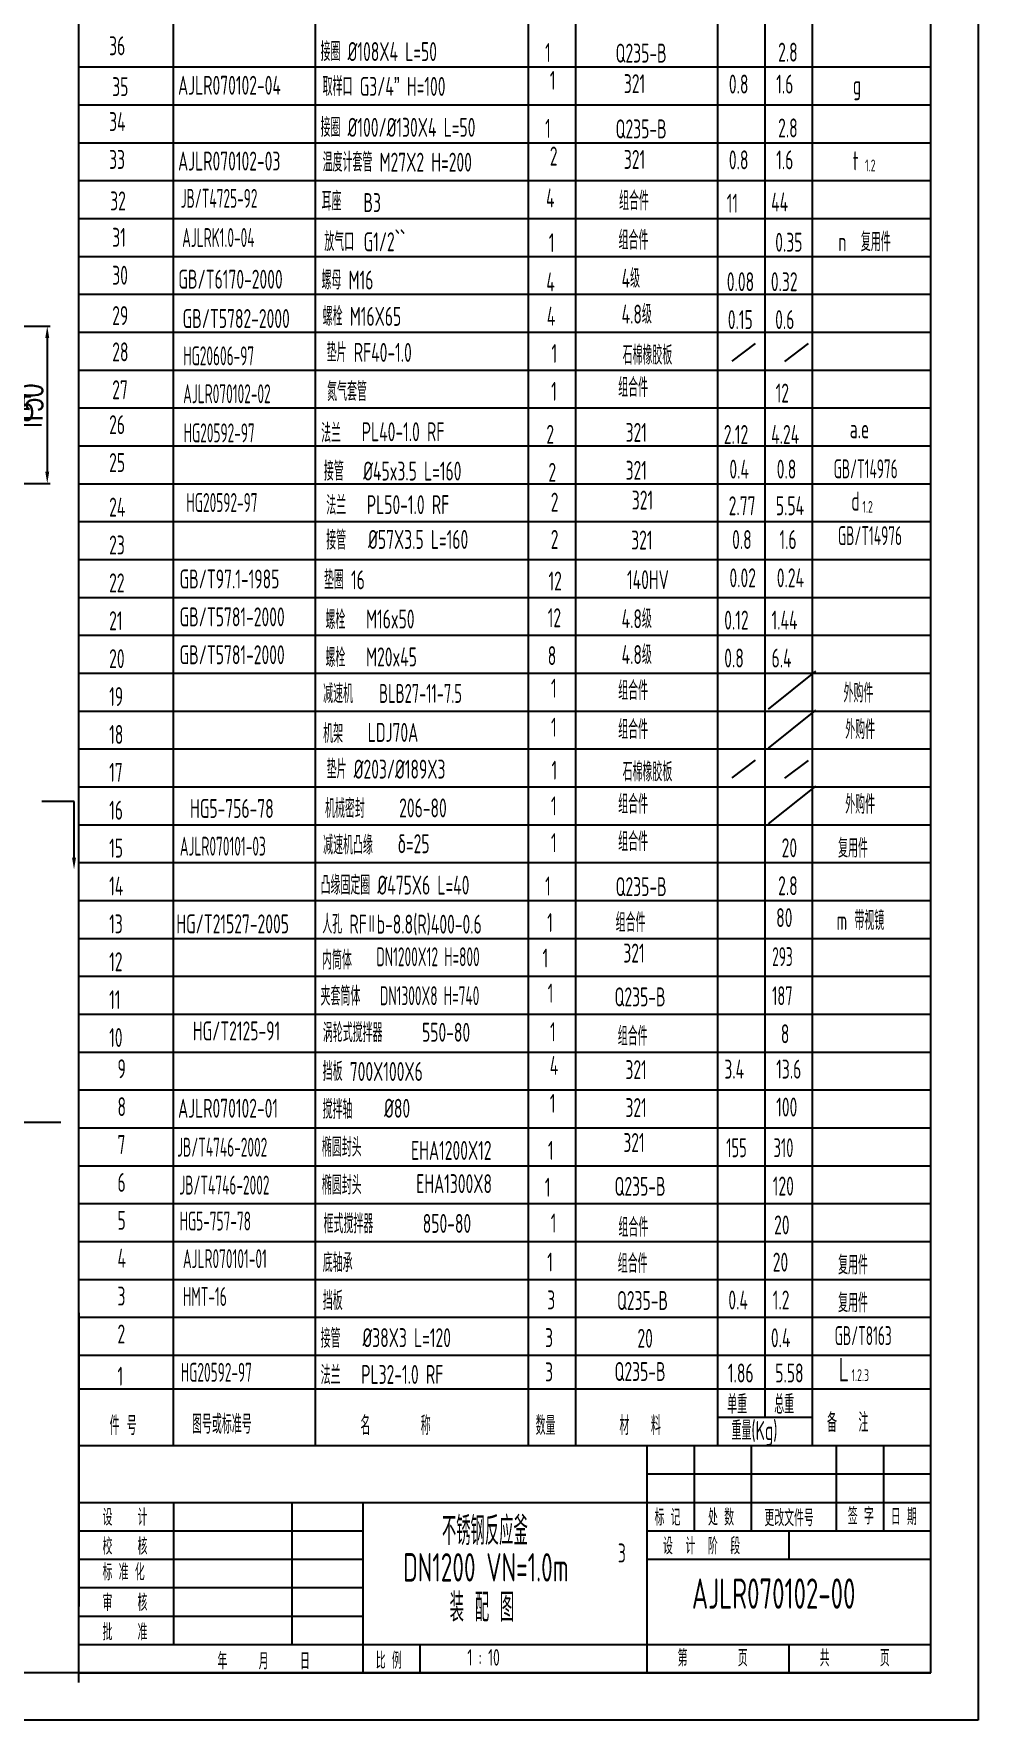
# Model space of a CAD drawing. Extents: x 174 to 768, y -773 to 68.
# Drawn here: x 568.7 to 768.3, y -772.7 to -416.6 of the extents above; entities that cross this region are included whole.
import ezdxf
from ezdxf.enums import TextEntityAlignment as Align

# ---------------------------------------------------------------- set-up
doc = ezdxf.new("R2010")
doc.units = 0
doc.header["$MEASUREMENT"] = 0
doc.layers.get('DEFPOINTS').update_dxf_attribs({"linetype": 'CONTINUOUS', "lineweight": 30})
doc.layers.add('DIM', color=7, linetype='CONTINUOUS')
doc.styles.add('HZ5', font='romans.shx', dxfattribs={"width": 0.7, "height": 5, "bigfont": 'hztxt.shx'})
doc.styles.add('J_BigFont', font='gbenor.shx', dxfattribs={"bigfont": 'gbcbig.shx'})
doc.dimstyles.new('机械制图iso', dxfattribs={"dimscale": 0, "dimtxt": 0.18, "dimasz": 2.5, "dimexe": 0.625, "dimexo": 0.625, "dimgap": 1, "dimtad": 1, "dimdec": 4, "dimzin": 0, "dimdsep": 46, "dimtxsty": 'HZ5', "dimcen": 0, "dimadec": 0, "dimazin": 0, "dimtfac": 1, "dimtdec": 4, "dimtmove": 0, "dimatfit": 2, "dimfxl": 0, "dimtolj": 1, "dimtzin": 0, "dimarcsym": 0})

# ---------------------------------------------------------------- blocks, each defined once
blk = doc.blocks.new('*D166')
at = {"layer": 'DEFPOINTS', "color": 0}
for p in [(527.55, -494.27), (545.35, -494.27), (545.35, -499.17)]:
    blk.add_point(p, dxfattribs=at)
at = {"layer": 'DIM', "color": 0, "lineweight": -2}
for p, q in [((527.55, -494.9), (527.55, -499.79)), ((545.35, -494.9), (545.35, -499.79)), ((530.05, -499.17), (542.85, -499.17)), ((545.35, -499.17), (570.35, -499.17))]:
    blk.add_line(p, q, dxfattribs=at)
at = {"layer": 'DIM', "color": 0}
for points in [[(530.05, -498.75), (530.05, -499.59), (527.55, -499.17)], [(542.85, -498.75), (542.85, -499.59), (545.35, -499.17)]]:
    blk.add_solid(points, dxfattribs=at)
at = {"layer": 'DIM', "color": 0, "insert": (559.1, -495.67), "char_height": 5, "attachment_point": 5, "style": 'HZ5'}
blk.add_mtext('\\A1;%%c45X3.5', dxfattribs=at)
blk = doc.blocks.new('*D170')
at = {"layer": 'DEFPOINTS', "color": 0}
for p in [(528.66, -643.53), (543.1, -649.44)]:
    blk.add_point(p, dxfattribs=at)
at = {"layer": 'DIM', "color": 0, "lineweight": -2}
for p, q in [((530.97, -644.47), (540.78, -648.49)), ((543.1, -649.44), (566.23, -658.92))]:
    blk.add_line(p, q, dxfattribs=at)
at = {"layer": 'DIM', "color": 0}
for points in [[(531.13, -644.09), (530.82, -644.86), (528.66, -643.53)], [(540.94, -648.11), (540.63, -648.88), (543.1, -649.44)]]:
    blk.add_solid(points, dxfattribs=at)
at = {"layer": 'DIM', "color": 0, "insert": (557.15, -651.42), "char_height": 5, "attachment_point": 5, "rotation": 337.7219, "style": 'HZ5'}
blk.add_mtext('\\A1;%%C45X3.5', dxfattribs=at)
blk = doc.blocks.new('*D172')
at = {"layer": 'DEFPOINTS', "color": 0}
for p in [(549.94, -478.32), (536.45, -511.52), (571.56, -511.52)]:
    blk.add_point(p, dxfattribs=at)
at = {"layer": 'DIM', "color": 0, "lineweight": -2}
for p, q in [((550.57, -478.32), (572.19, -478.32)), ((571.56, -480.82), (571.56, -509.02)), ((537.08, -511.52), (572.19, -511.52))]:
    blk.add_line(p, q, dxfattribs=at)
at = {"layer": 'DIM', "color": 0}
for points in [[(571.14, -480.82), (571.98, -480.82), (571.56, -478.32)], [(571.14, -509.02), (571.98, -509.02), (571.56, -511.52)]]:
    blk.add_solid(points, dxfattribs=at)
at = {"layer": 'DIM', "color": 0, "insert": (568.06, -494.92), "char_height": 5, "attachment_point": 5, "rotation": 90, "style": 'HZ5'}
blk.add_mtext('\\A1;150', dxfattribs=at)

msp = doc.modelspace()

# ---------------------------------------------------------------- linework, layer by layer
at = {"layer": 'DIM'}
for p, q in [((768.25028, 68.32419), (768.25028, -772.67581)), ((758.25028, -762.67581), (758.25028, 58.32419)), ((578.25028, -455.57209), (578.25028, -351.57209)), ((598.25028, -714.67581), (598.25028, -351.57209)), ((628.25028, -714.67581), (628.25028, -351.57209)), ((673.25028, -714.67581), (673.25028, -351.57209)), ((683.25028, -714.67581), (683.25028, -351.57209)), ((713.25028, -714.67581), (713.25028, -351.57209)), ((723.25028, -708.67581), (723.25028, -351.57209)), ((733.25028, -714.67581), (733.25028, -351.57209)), ((578.25028, -423.57209), (758.25028, -423.57209)), ((578.25028, -431.57209), (758.25028, -431.57209)), ((578.25028, -439.57209), (758.25028, -439.57209)), ((578.25028, -447.57209), (758.25028, -447.57209)), ((578.25028, -455.57209), (758.25028, -455.57209)), ((578.25028, -764.67581), (578.25028, -455.57209)), ((578.25028, -463.57209), (758.25028, -463.57209)), ((578.25028, -471.57209), (758.25028, -471.57209)), ((578.25028, -479.57209), (758.25028, -479.57209)), ((716.26563, -485.71283), (721.20415, -481.97801)), ((727.3852, -485.76086), (732.35953, -481.98764)), ((578.25028, -487.57209), (758.25028, -487.57209)), ((578.25028, -495.57209), (758.25028, -495.57209)), ((578.25028, -503.57209), (758.25028, -503.57209)), ((578.25028, -511.57209), (758.25028, -511.57209)), ((578.25028, -519.57209), (758.25028, -519.57209)), ((578.25028, -527.57209), (758.25028, -527.57209)), ((578.25028, -535.57209), (758.25028, -535.57209)), ((578.25028, -543.57209), (758.25028, -543.57209)), ((578.25028, -551.57209), (758.25028, -551.57209)), ((723.957, -559.18878), (733.957, -551.18878)), ((578.25028, -559.57209), (758.25028, -559.57209)), ((723.957, -567.41655), (733.957, -559.41655)), ((578.25028, -567.57209), (758.25028, -567.57209)), ((716.26563, -573.71283), (721.20415, -569.97801)), ((727.3852, -573.76086), (732.35953, -569.98764)), ((578.25028, -575.57209), (758.25028, -575.57209)), ((723.957, -583.41655), (733.957, -575.41655)), ((577.21441, -578.68585), (570.4256, -578.68585)), ((577.21441, -590.55685), (577.21441, -578.68585)), ((578.25028, -583.57209), (758.25028, -583.57209)), ((578.25028, -591.57209), (758.25028, -591.57209)), ((578.25028, -599.57209), (758.25028, -599.57209)), ((578.25028, -607.57209), (758.25028, -607.57209)), ((578.25028, -615.57209), (758.25028, -615.57209)), ((578.25028, -623.57209), (758.25028, -623.57209)), ((578.25028, -631.57209), (758.25028, -631.57209)), ((578.25028, -639.57209), (758.25028, -639.57209)), ((574.45809, -646.48413), (526.23782, -646.48413)), ((578.25028, -647.57209), (758.25028, -647.57209)), ((578.25028, -655.57209), (758.25028, -655.57209)), ((578.25028, -663.57209), (758.25028, -663.57209)), ((578.25028, -671.57209), (758.25028, -671.57209)), ((578.25028, -679.57209), (758.25028, -679.57209)), ((578.25028, -686.67581), (578.25028, -748.67581)), ((578.25028, -687.57209), (758.25028, -687.57209)), ((578.25028, -695.57209), (758.25028, -695.57209)), ((578.25028, -702.67581), (758.25028, -702.67581)), ((713.25028, -708.67581), (733.25028, -708.67581)), ((578.25028, -714.67581), (758.25028, -714.67581)), ((698.25028, -714.67581), (698.25028, -762.67581)), ((708.25028, -714.67581), (708.25028, -732.67581)), ((720.25028, -714.67581), (720.25028, -732.67581)), ((738.25028, -714.67581), (738.25028, -732.67581)), ((748.25028, -714.67581), (748.25028, -732.67581)), ((698.25028, -720.67581), (758.25028, -720.67581)), ((578.25028, -726.67581), (758.25028, -726.67581)), ((598.25028, -726.67581), (598.25028, -756.67581)), ((623.25028, -726.67581), (623.25028, -756.67581)), ((638.25028, -726.67581), (638.25028, -762.67581)), ((578.25028, -732.67581), (638.25028, -732.67581)), ((698.25028, -732.67581), (758.25028, -732.67581)), ((728.25028, -732.67581), (728.25028, -738.67581)), ((578.25028, -738.67581), (638.25028, -738.67581)), ((698.25028, -738.67581), (758.25028, -738.67581)), ((578.25028, -744.67581), (638.25028, -744.67581)), ((578.25028, -750.67581), (638.25028, -750.67581)), ((578.25028, -756.67581), (758.25028, -756.67581)), ((650.25028, -756.67581), (650.25028, -762.67581)), ((728.25028, -756.67581), (728.25028, -762.67581)), ((758.25028, -762.67581), (199.25028, -762.67581)), ((578.25028, -762.67581), (758.25028, -762.67581)), ((768.25028, -772.67581), (174.25028, -772.67581))]:
    msp.add_line(p, q, dxfattribs=at)
msp.add_solid([(577.63108, -590.55685), (576.79775, -590.55685), (577.21441, -593.05685)], dxfattribs=at)

# ---------------------------------------------------------------- texts
at = {"layer": 'DIM', "style": 'J_BigFont'}
for s, height, width, p in [('36', 4, 0.7, (584.63335, -421.11363)), ('接圈 %%C108X4 L=50', 4, 0.7, (629.29871, -422.33244)), ('1', 4, 0.7, (676.7347, -422.54121)), ('Q235-B', 4, 0.7, (691.6287, -422.65716)), ('2.8', 4, 0.7, (725.96137, -422.45586)), ('35', 4, 0.7, (585.28513, -429.74238)), ('AJLR070102-04', 4, 0.7, (599.18895, -429.4467)), ('取样口 G3/4” H=100', 4, 0.7, (629.74333, -429.68631)), ('1', 4, 0.7, (677.72981, -428.40183)), ('321', 4, 0.7, (693.37724, -429.10794)), ('0.8', 4, 0.7, (715.55552, -429.19594)), ('1.6', 4, 0.7, (725.55552, -429.19594)), ('g', 4, 0.7, (741.73651, -429.39281)), ('34', 4, 0.7, (584.63335, -437.11363)), ('接圈 %%C100/%%C130X4 L=50', 4, 0.7, (629.29871, -438.33244)), ('2.8', 4, 0.7, (725.96137, -438.45586)), ('1', 4, 0.7, (676.7347, -438.54121)), ('Q235-B', 4, 0.7, (691.6287, -438.65716)), ('33', 4, 0.7, (584.63335, -445.11363)), ('AJLR070102-03', 4, 0.7, (599.18895, -445.4467)), ('温度计套管 M27X2 H=200', 4, 0.7, (629.74333, -445.68631)), ('2', 4, 0.7, (677.72981, -444.40183)), ('321', 4, 0.7, (693.37724, -445.10794)), ('0.8', 4, 0.7, (715.55552, -445.19594)), ('1.6', 4, 0.7, (725.55552, -445.19594)), ('t', 4, 0.7, (741.73651, -445.39281)), ('1.2', 2.5, 0.7, (744.33079, -445.62629)), ('32', 4, 0.7, (584.85857, -453.86304)), ('JB/T4725-92', 4, 0.6, (599.74912, -453.3191)), ('耳座', 4, 0.7, (629.506, -453.91879)), ('B3', 4, 0.7, (638.34877, -454.21518)), ('4', 4, 0.7, (676.9354, -453.23937)), ('组合件', 4, 0.7, (692.36295, -453.8337)), ('11', 4, 0.7, (715.10721, -454.35335)), ('44', 4, 0.7, (724.48983, -454.08562)), ('31', 4, 0.7, (585.28513, -461.55042)), ('AJLRK1.0-04', 4, 0.6, (600.05765, -461.5973)), ('放气口', 4, 0.7, (630.08692, -462.46364)), ('G1/2``', 4, 0.7, (638.39377, -462.49285)), ('1', 4, 0.7, (677.52291, -462.6724)), ('组合件', 4, 0.7, (692.25428, -462.14436)), ('0.35', 4, 0.7, (725.35225, -462.58706)), ('n  复用件', 4, 0.7, (738.68506, -462.50172)), ('30', 4, 0.7, (585.28513, -469.55042)), ('GB/T6170-2000', 4, 0.7, (599.25632, -470.39677)), ('螺母 M16', 4, 0.7, (629.49179, -470.57537)), ('4级', 4, 0.7, (692.89274, -470.19818)), ('4', 4, 0.7, (676.99575, -470.96521)), ('0.08', 4, 0.7, (715.12481, -470.92343)), ('0.32', 4, 0.7, (724.43255, -470.92343)), ('4.8级', 4, 0.7, (692.89274, -477.7687)), ('29', 4, 0.7, (585.28513, -478.07206)), ('GB/T5782-2000', 4, 0.7, (600.15107, -478.70177)), ('螺栓 M16X65', 4, 0.7, (629.75151, -478.24023)), ('4', 4, 0.7, (677.10768, -478.19545)), ('0.15', 4, 0.7, (715.33341, -478.92343)), ('0.6', 4, 0.7, (725.33341, -478.92343)), ('28', 4, 0.7, (585.28513, -485.74238)), ('HG20606-97', 4, 0.6, (600.27045, -486.58029)), ('垫片 RF40-1.0', 4, 0.7, (630.58854, -485.84909)), ('1', 4, 0.7, (678.08186, -486.07006)), ('石棉橡胶板', 4, 0.7, (693.10634, -486.41683)), ('27', 4, 0.7, (585.28513, -493.74238)), ('AJLR070102-02', 4, 0.6, (600.27045, -494.58029)), ('氮气套管', 4, 0.7, (630.68364, -494.11171)), ('1', 4, 0.7, (678.01168, -494.07006)), ('组合件', 4, 0.7, (692.1845, -493.24049)), ('12', 4, 0.7, (725.43922, -494.4349)), ('26', 4, 0.7, (584.63335, -501.11363)), ('法兰', 4, 0.7, (629.42098, -502.89957)), ('HG20592-97', 4, 0.6, (600.36555, -502.84291)), ('PL40-1.0 RF', 4, 0.7, (637.9958, -502.60825)), ('2', 4, 0.7, (676.99652, -503.14373)), ('321', 4, 0.7, (693.74626, -502.74535)), ('2.12', 4, 0.7, (714.49768, -503.17577)), ('4.24', 4, 0.7, (724.49768, -503.17577)), ('a.e', 4, 0.7, (741.08178, -501.98111)), ('25', 4, 0.7, (584.63335, -509.11363)), ('接管', 4, 0.7, (630.00162, -510.92436)), ('%%C45x3.5 L=160', 4, 0.7, (638.30847, -510.90078)), ('2', 4, 0.7, (677.43103, -511.16851)), ('321', 4, 0.7, (693.74626, -510.74535)), ('0.4', 4, 0.7, (715.66432, -510.49355)), ('0.8', 4, 0.7, (725.66432, -510.49355)), ('GB/T14976', 4, 0.6, (737.69075, -510.43201)), ('24', 4, 0.7, (584.63335, -518.5168)), ('HG20592-97', 4, 0.6, (600.95527, -517.54578)), ('法兰', 4, 0.7, (630.49514, -518.14548)), ('PL50-1.0 RF', 4, 0.7, (639.06996, -518.00152)), ('2', 4, 0.7, (677.92455, -517.46605)), ('321', 4, 0.7, (695.05228, -517.03411)), ('2.77', 4, 0.7, (715.51406, -518.2344)), ('5.54', 4, 0.7, (725.48116, -518.2344)), ('d', 4, 0.7, (741.41866, -517.25134)), ('1.2', 2.5, 0.7, (743.76334, -517.71809)), ('23', 4, 0.7, (584.63335, -526.5168)), ('接管', 4, 0.7, (630.49514, -525.48484)), ('%%c57X3.5 L=160', 4, 0.7, (639.33792, -525.34089)), ('2', 4, 0.7, (677.92455, -525.34089)), ('321', 4, 0.7, (694.92747, -525.47268)), ('0.8', 4, 0.7, (716.24323, -525.36733)), ('1.6', 4, 0.7, (726.24323, -525.36733)), ('GB/T14976', 4, 0.6, (738.60283, -524.54378)), ('22', 4, 0.7, (584.63335, -534.5168)), ('GB/T97.1-1985', 4, 0.7, (599.50592, -533.69202)), ('垫圈 16', 4, 0.7, (630.01714, -533.87904)), ('12', 4, 0.7, (677.44655, -534.1232)), ('140HV', 4, 0.7, (694.03944, -533.8489)), ('0.02', 4, 0.7, (715.67984, -533.44824)), ('0.24', 4, 0.7, (725.67984, -533.44824)), ('GB/T5781-2000', 4, 0.7, (599.50592, -541.69202)), ('4.8级', 4, 0.7, (692.89274, -542.09006)), ('21', 4, 0.7, (584.63335, -542.5168)), ('螺栓', 4, 0.7, (630.33152, -542.29171)), ('M16x50', 4, 0.7, (638.90633, -542.14776)), ('12', 4, 0.7, (677.28871, -541.87678)), ('0.12', 4, 0.7, (714.57653, -542.38063)), ('1.44', 4, 0.7, (724.57653, -542.38063)), ('20', 4, 0.7, (584.63335, -550.5168)), ('GB/T5781-2000', 4, 0.7, (599.50592, -549.69202)), ('螺栓', 4, 0.7, (630.33152, -550.29171)), ('M20x45', 4, 0.7, (638.90633, -550.14776)), ('8', 4, 0.7, (677.28871, -549.87678)), ('4.8级', 4, 0.7, (692.89274, -549.66058)), ('0.8', 4, 0.7, (714.57653, -550.38063)), ('6.4', 4, 0.7, (724.57653, -550.38063)), ('19', 4, 0.7, (584.63335, -558.5168)), ('减速机', 4, 0.7, (629.84796, -557.90771)), ('BLB27-11-7.5', 4, 0.65, (641.68052, -557.85789)), ('1', 4, 0.7, (677.98248, -556.76829)), ('组合件', 4, 0.7, (692.1845, -557.24049)), ('外购件', 4, 0.7, (739.77818, -557.77426)), ('18', 4, 0.7, (584.63335, -566.5168)), ('机架', 4, 0.7, (629.84796, -566.32965)), ('LDJ70A', 4, 0.7, (639.26889, -566.08566)), ('1', 4, 0.7, (677.98248, -564.99606)), ('组合件', 4, 0.7, (692.1845, -565.46826)), ('外购件', 4, 0.7, (740.14842, -565.47807)), ('垫片 %%C203/%%C189X3', 4, 0.7, (630.58854, -573.84909)), ('17', 4, 0.7, (584.63335, -574.5168)), ('1', 4, 0.7, (678.08186, -574.07006)), ('石棉橡胶板', 4, 0.7, (693.10634, -574.41683)), ('组合件', 4, 0.7, (692.1845, -581.23262)), ('外购件', 4, 0.7, (740.14842, -581.27764)), ('16', 4, 0.7, (584.63335, -582.5168)), ('HG5-756-78', 4, 0.7, (601.72347, -582.15532)), ('机械密封', 4, 0.7, (630.24212, -582.15532)), ('206-80', 4, 0.7, (645.90577, -582.03595)), ('1', 4, 0.7, (677.9759, -581.6088)), ('15', 4, 0.7, (584.63335, -590.5168)), ('AJLR070101-03', 4, 0.6, (599.57637, -590.11022)), ('减速机凸缘', 4, 0.7, (629.84796, -589.86141)), ('δ=25', 4, 0.7, (645.60098, -589.5876)), ('1', 4, 0.7, (677.98248, -589.37316)), ('组合件', 4, 0.7, (692.1845, -589.14209)), ('20', 4, 0.7, (726.70763, -590.45586)), ('复用件', 4, 0.7, (738.63956, -590.52743)), ('14', 4, 0.7, (584.63335, -598.5168)), ('凸缘固定圈 %%C475X6 L=40', 4, 0.7, (629.29871, -598.33244)), ('1', 4, 0.7, (676.7347, -598.54121)), ('Q235-B', 4, 0.7, (691.6287, -598.65716)), ('2.8', 4, 0.7, (725.96137, -598.45586)), ('组合件', 4, 0.7, (691.63467, -606.22504)), ('80', 4, 0.7, (725.55552, -605.19594)), ('m 带视镜', 4, 0.7, (738.31776, -605.8019)), ('13', 4, 0.7, (584.63335, -606.5168)), ('HG/T21527-2005', 4, 0.7, (598.82344, -606.51729)), ('人孔 RFⅡb-8.8(R)400-0.6', 4, 0.7, (629.66317, -606.57853)), ('1', 4, 0.7, (677.17111, -606.23379)), ('321', 4, 0.7, (693.26157, -612.68757)), ('12', 4, 0.7, (584.63335, -614.5168)), ('内筒体', 4, 0.7, (629.61877, -614.15613)), ('DN1200X12 H=800', 4, 0.6, (641.10079, -613.46244)), ('1', 4, 0.7, (676.2039, -613.73017)), ('293', 4, 0.6, (724.70923, -613.43659)), ('11', 4, 0.7, (584.63335, -622.5168)), ('夹套筒体', 4, 0.7, (629.29838, -621.77191)), ('DN1300X8 H=740', 4, 0.6, (641.84232, -621.68585)), ('1', 4, 0.7, (677.27576, -621.1516)), ('Q235-B', 4, 0.7, (691.40285, -621.93423)), ('187', 4, 0.65, (724.69125, -621.69244)), ('10', 4, 0.7, (584.63335, -630.5168)), ('HG/T2125-91', 4, 0.7, (602.31323, -629.11514)), ('涡轮式搅拌器', 4, 0.7, (629.78185, -629.48496)), ('550-80', 4, 0.7, (650.73403, -629.40434)), ('1', 4, 0.7, (677.77246, -629.31029)), ('组合件', 4, 0.7, (692.08761, -630.22504)), ('8', 4, 0.7, (726.53421, -629.72366)), ('9', 4, 0.7, (586.39366, -637.10975)), ('挡板 700X100X6', 4, 0.7, (629.74333, -637.68631)), ('4', 4, 0.7, (677.72981, -636.40183)), ('321', 4, 0.7, (693.7077, -637.30515)), ('3.4', 4, 0.7, (714.60509, -637.19594)), ('13.6', 4, 0.7, (725.55552, -637.19594)), ('1', 4, 0.7, (677.72981, -644.40183)), ('8', 4, 0.7, (586.39366, -645.10975)), ('AJLR070102-01', 4, 0.7, (599.18895, -645.4467)), ('搅拌轴', 4, 0.7, (629.74333, -645.68631)), ('%%C80', 4, 0.7, (642.72422, -645.45706)), ('321', 4, 0.7, (693.7077, -645.30515)), ('100', 4, 0.7, (725.55552, -645.19594)), ('7', 4, 0.7, (586.39366, -653.10975)), ('JB/T4746-2002', 4, 0.6, (599.00265, -653.67053)), ('椭圆封头', 4, 0.7, (629.57838, -653.67057)), ('1', 4, 0.7, (677.33722, -654.36192)), ('321', 4, 0.7, (693.26157, -652.68757)), ('155', 4, 0.65, (715.00276, -653.78317)), ('310', 4, 0.65, (725.00276, -653.78317)), ('6', 4, 0.7, (586.39366, -661.10975)), ('JB/T4746-2002', 4, 0.6, (599.46658, -661.67053)), ('椭圆封头', 4, 0.7, (629.57838, -661.67057)), ('1', 4, 0.7, (676.67836, -662.12627)), ('Q235-B', 4, 0.7, (691.40285, -661.93423)), ('120', 4, 0.7, (724.83357, -661.88498)), ('5', 4, 0.7, (586.39366, -669.10975)), ('HG5-757-78', 4, 0.6, (599.50097, -669.26682)), ('框式搅拌器', 4, 0.7, (629.9323, -669.84812)), ('850-80', 4, 0.7, (650.88449, -669.7675)), ('1', 4, 0.7, (677.92292, -669.67345)), ('组合件', 4, 0.7, (692.23806, -670.5882)), ('20', 4, 0.7, (725.11881, -670.08682)), ('4', 4, 0.7, (586.39366, -677.10975)), ('AJLR070101-01', 4, 0.6, (600.22146, -677.20337)), ('底轴承', 4, 0.7, (629.76134, -678.0555)), ('1', 4, 0.7, (677.19075, -677.91154)), ('组合件', 4, 0.7, (692.08761, -678.22504)), ('20', 4, 0.7, (724.82679, -677.93799)), ('复用件', 4, 0.7, (738.63956, -678.52743)), ('3', 4, 0.7, (586.39366, -685.10975)), ('HMT-16', 4, 0.6, (600.22146, -685.20337)), ('挡板', 4, 0.7, (629.76134, -686.0555)), ('3', 4, 0.7, (677.19075, -685.91154)), ('Q235-B', 4, 0.7, (691.91803, -686.04334)), ('0.4', 4, 0.7, (715.44809, -685.93799)), ('1.2', 4, 0.7, (724.82679, -685.93799)), ('复用件', 4, 0.7, (738.63956, -686.52743)), ('2', 4, 0.7, (586.39366, -693.10975)), ('接管', 4, 0.7, (629.31042, -694.03458)), ('%%c38X3 L=120', 4, 0.7, (638.1532, -693.89062)), ('3', 4, 0.7, (676.73983, -693.89062)), ('20', 4, 0.7, (696.23844, -694.02242)), ('0.4', 4, 0.7, (724.43719, -693.91707)), ('GB/T8163', 4, 0.6, (737.91526, -693.46076)), ('HG20592-97', 4, 0.6, (599.77054, -701.19924)), ('法兰', 4, 0.7, (629.31042, -701.79893)), ('PL32-1.0 RF', 4, 0.7, (637.88523, -701.65498)), ('3', 4, 0.7, (676.73983, -701.11951)), ('Q235-B', 4, 0.7, (691.40285, -701.03795)), ('1.86', 4, 0.7, (715.35412, -701.34816)), ('5.58', 4, 0.7, (725.35412, -701.34816)), ('L', 5, 0.7, (738.77276, -701.14352)), ('1', 4, 0.7, (586.39366, -702.0193)), ('1.2.3', 2.5, 0.7, (741.47456, -701.0509)), ('单重', 4, 0.7, (715.20539, -707.97373)), ('总重', 4, 0.7, (725.14684, -707.95836)), ('件 号', 4, 0.7, (584.73181, -712.45395)), ('图号或标准号', 4, 0.7, (602.14466, -712.15425)), ('名       称', 4, 0.7, (637.72518, -712.45395)), ('数量', 4, 0.7, (674.74144, -712.45395)), ('材   料', 4, 0.7, (692.44334, -712.45395)), ('备   注', 4, 0.7, (736.28908, -711.8142)), ('重量(Kg)', 4, 0.7, (716.11703, -713.49524)), ('设    计', 3.5, 0.7, (583.24172, -731.57565)), ('不锈钢反应釜', 6, 0.7, (654.93291, -735.67658)), ('标 记', 3.5, 0.7, (699.85755, -731.57564)), ('处 数', 3.5, 0.7, (711.15394, -731.57564)), ('更改文件号', 3.5, 0.7, (723.08264, -731.70598)), ('签 字', 3.5, 0.7, (740.69716, -731.31497)), ('日 期', 3.5, 0.7, (749.78295, -731.44531)), ('校    核', 3.5, 0.7, (583.24172, -737.70144)), ('3', 4, 0.7, (692.11879, -739.35965)), ('设  计  阶  段', 3.5, 0.7, (701.64554, -737.63627)), ('标 准 化', 3.5, 0.7, (583.24172, -743.15083)), ('DN1200 VN=1.0m', 6, 0.7, (646.7433, -743.38624)), ('AJLR070102-00', 6.4067384, 0.7, (707.75088, -749.13168)), ('审    核', 3.5, 0.7, (583.24172, -749.5833)), ('装 配 图', 6, 0.7, (656.57838, -751.84804)), ('批    准', 3.5, 0.7, (583.24172, -755.81816)), ('年     月     日', 3.5, 0.7, (607.51063, -761.94396)), ('比 例', 3.5, 0.7, (640.96494, -761.81362)), ('1 : 10', 3.5, 0.7, (660.31168, -761.15044)), ('第        页', 3.5, 0.7, (704.74207, -761.29228)), ('共        页', 3.5, 0.7, (734.75201, -761.29228))]:
    msp.add_text(s, height=height, dxfattribs=dict(at, width=width)).set_placement(p)
at = {"layer": 'DIM', "style": 'J_BigFont', "width": 0.7}
msp.add_text('EHA1200X12', height=4, dxfattribs=at).set_placement((656.91754, -652.3535), align=Align.MIDDLE)
msp.add_text('EHA1300X8', height=4, dxfattribs=at).set_placement((657.50993, -657.37258), align=Align.TOP_CENTER)

# ---------------------------------------------------------------- dimensions: what is measured, and where the dimension line sits
at = {"layer": 'DIM'}
dim = msp.add_linear_dim(base=(571.56133, -511.52199), p1=(549.94072, -478.31991), p2=(536.454, -511.52199), angle=90, text='150', dimstyle='机械制图iso', override={"dimscale": 1}, dxfattribs=at)
dim.commit()
dim.dimension.update_dxf_attribs({"geometry": '*D172', "text_midpoint": (568.06133, -494.92095)})
dim = msp.add_linear_dim(base=(545.354, -499.16912), p1=(527.554, -494.27032), p2=(545.354, -494.27032), text='%%c45X3.5', dimstyle='机械制图iso', override={"dimscale": 1}, dxfattribs=at)
dim.commit()
dim.dimension.update_dxf_attribs({"geometry": '*D166', "text_midpoint": (559.104, -499.16912), "dimtype": 160})
dim = msp.add_diameter_dim_2p(p1=(528.66006, -643.52663), p2=(543.09809, -649.44164), text='%%C45X3.5', dimstyle='机械制图iso', override={"dimscale": 1}, dxfattribs=at)
dim.commit()
dim.dimension.update_dxf_attribs({"geometry": '*D170', "text_midpoint": (555.82172, -654.65429), "dimtype": 163})

doc.saveas('drawing.dxf')
